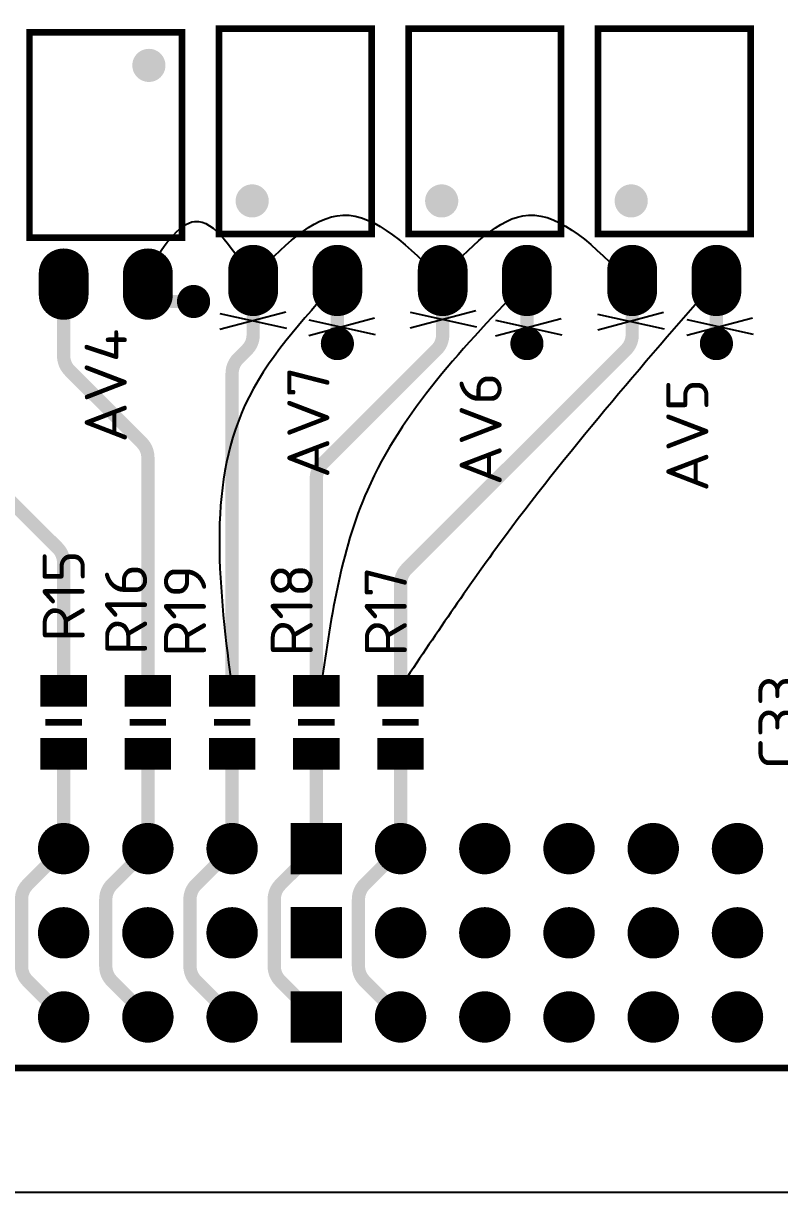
# Model space of a CAD drawing. Header units: millimetres. Extents: x 370 to 969, y -3056 to -2888.
# Drawn here: x 767.98 to 790.78, y -3056 to -3020.72 of the extents above; entities that cross this region are included whole.
import ezdxf
from ezdxf.enums import TextEntityAlignment as Align

# ---------------------------------------------------------------- set-up
doc = ezdxf.new("R2010")
doc.units = ezdxf.units.MM
doc.layers.add('UPDATE', color=7, linetype='Continuous')
doc.styles.get("Standard").update_dxf_attribs({"font": 'txt.shx'})

msp = doc.modelspace()

# ---------------------------------------------------------------- linework, layer by layer
at = {"layer": 'UPDATE'}
for p, q in [((773.903, -3029.473), (775.907, -3029.916)), ((775.886, -3029.429), (773.904, -3029.956)), ((776.581, -3029.661), (778.585, -3030.105)), ((778.564, -3029.617), (776.582, -3030.144)), ((779.636, -3029.435), (781.64, -3029.878)), ((781.619, -3029.391), (779.637, -3029.918)), ((782.209, -3029.677), (784.212, -3030.12)), ((784.191, -3029.633), (782.21, -3030.16)), ((785.293, -3029.49), (787.296, -3029.934)), ((787.275, -3029.446), (785.294, -3029.973)), ((787.983, -3029.654), (789.986, -3030.098)), ((789.965, -3029.61), (787.984, -3030.137))]:
    msp.add_line(p, q, dxfattribs=at)
at = {"layer": 'UPDATE', "color": 9}
msp.add_lwpolyline([(969, -3056), (735.75, -3056), (735.75, -2896), (969, -2896)], close=True, dxfattribs=at)
for points, const_width in [([(768.16, -3020.985), (772.76, -3020.985), (772.76, -3027.185), (768.16, -3027.185), (768.16, -3020.985)], 0.2), ([(778.475, -3027.075), (773.875, -3027.075), (773.875, -3020.875), (778.475, -3020.875), (778.475, -3027.075)], 0.2), ([(784.19, -3027.075), (779.59, -3027.075), (779.59, -3020.875), (784.19, -3020.875), (784.19, -3027.075)], 0.2), ([(789.905, -3027.075), (785.305, -3027.075), (785.305, -3020.875), (789.905, -3020.875), (789.905, -3027.075)], 0.2), ([(769.07, -3029.548), (769.07, -3027.622)], 0.2), ([(769.27, -3029.555), (769.27, -3027.615)], 0.2), ([(769.47, -3029.496), (769.47, -3027.674)], 0.2), ([(771.47, -3029.505), (771.47, -3027.665)], 0.2), ([(771.67, -3029.557), (771.67, -3027.613)], 0.2), ([(771.87, -3029.544), (771.87, -3027.626)], 0.2), ([(774.47, -3029.282), (774.47, -3027.668)], 0.2), ([(774.67, -3029.406), (774.67, -3027.544)], 0.2), ([(774.87, -3029.449), (774.87, -3027.501)], 0.2), ([(775.07, -3029.428), (775.07, -3027.522)], 0.2), ([(775.27, -3029.337), (775.27, -3027.613)], 0.2), ([(777.07, -3029.33), (777.07, -3027.62)], 0.2), ([(777.27, -3029.425), (777.27, -3027.525)], 0.2), ([(777.47, -3029.449), (777.47, -3027.501)], 0.2), ([(777.67, -3029.409), (777.67, -3027.541)], 0.2), ([(777.87, -3029.291), (777.87, -3027.659)], 0.2), ([(780.27, -3029.347), (780.27, -3027.603)], 0.2), ([(780.47, -3029.432), (780.47, -3027.518)], 0.2), ([(780.67, -3029.448), (780.67, -3027.502)], 0.2), ([(780.87, -3029.4), (780.87, -3027.55)], 0.2), ([(781.07, -3029.269), (781.07, -3027.681)], 0.2), ([(782.87, -3029.381), (782.87, -3027.569)], 0.2), ([(783.07, -3029.443), (783.07, -3027.507)], 0.2), ([(783.27, -3029.44), (783.27, -3027.51)], 0.2), ([(783.47, -3029.371), (783.47, -3027.579)], 0.2), ([(786.07, -3029.393), (786.07, -3027.557)], 0.2), ([(786.27, -3029.446), (786.27, -3027.504)], 0.2), ([(786.47, -3029.435), (786.47, -3027.515)], 0.2), ([(786.67, -3029.357), (786.67, -3027.593)], 0.2), ([(788.47, -3029.308), (788.47, -3027.642)], 0.2), ([(788.67, -3029.416), (788.67, -3027.534)], 0.2), ([(788.87, -3029.449), (788.87, -3027.501)], 0.2), ([(789.07, -3029.42), (789.07, -3027.53)], 0.2), ([(789.27, -3029.316), (789.27, -3027.634)], 0.2), ([(768.67, -3029.3), (768.67, -3027.87)], 0.2), ([(768.87, -3029.475), (768.87, -3027.695)], 0.2), ([(769.67, -3029.348), (769.67, -3027.822)], 0.2), ([(771.27, -3029.369), (771.27, -3027.801)], 0.2), ([(772.07, -3029.463), (772.07, -3027.707)], 0.2), ([(772.27, -3029.271), (772.27, -3027.899)], 0.2), ([(774.27, -3028.938), (774.27, -3028.012)], 0.2), ([(775.47, -3029.121), (775.47, -3027.829)], 0.2), ([(776.87, -3029.103), (776.87, -3027.847)], 0.2), ([(778.07, -3028.978), (778.07, -3027.972)], 0.2), ([(780.07, -3029.146), (780.07, -3027.804)], 0.2), ([(782.67, -3029.227), (782.67, -3027.723)], 0.2), ([(783.67, -3029.202), (783.67, -3027.748)], 0.2), ([(785.87, -3029.254), (785.87, -3027.696)], 0.2), ([(786.87, -3029.169), (786.87, -3027.781)], 0.2), ([(788.27, -3029.037), (788.27, -3027.913)], 0.2), ([(789.47, -3029.061), (789.47, -3027.889)], 0.2), ([(777.445, -3028.475), (777.445, -3030.38)], 0.4), ([(781.27, -3028.8), (781.27, -3028.15)], 0.2), ([(783.16, -3028.475), (783.16, -3030.38)], 0.4), ([(788.875, -3028.475), (788.875, -3030.38)], 0.4), ([(773.07, -3029.508), (773.07, -3028.712)], 0.2), ([(773.27, -3029.475), (773.27, -3028.745)], 0.2), ([(772.87, -3029.432), (772.87, -3028.788)], 0.2), ([(773.47, -3029.278), (773.47, -3028.942)], 0.2), ([(777.27, -3030.739), (777.27, -3030.021)], 0.2), ([(777.47, -3030.779), (777.47, -3029.981)], 0.2), ([(777.67, -3030.71), (777.67, -3030.05)], 0.2), ([(782.87, -3030.655), (782.87, -3030.105)], 0.2), ([(783.07, -3030.769), (783.07, -3029.991)], 0.2), ([(783.27, -3030.764), (783.27, -3029.996)], 0.2), ([(783.47, -3030.632), (783.47, -3030.128)], 0.2), ([(788.67, -3030.723), (788.67, -3030.037)], 0.2), ([(788.87, -3030.779), (788.87, -3029.981)], 0.2), ([(789.07, -3030.729), (789.07, -3030.031)], 0.2), ([(777.07, -3030.519), (777.07, -3030.241)], 0.2), ([(789.27, -3030.443), (789.27, -3030.317)], 0.2), ([(768.67, -3041.235), (768.67, -3040.485)], 0.2), ([(768.87, -3041.235), (768.87, -3040.485)], 0.2), ([(769.07, -3041.235), (769.07, -3040.485)], 0.2), ([(769.27, -3041.235), (769.27, -3040.485)], 0.2), ([(769.47, -3041.235), (769.47, -3040.485)], 0.2), ([(769.67, -3041.235), (769.67, -3040.485)], 0.2), ([(771.27, -3041.235), (771.27, -3040.485)], 0.2), ([(771.47, -3041.235), (771.47, -3040.485)], 0.2), ([(771.67, -3041.235), (771.67, -3040.485)], 0.2), ([(771.87, -3041.235), (771.87, -3040.485)], 0.2), ([(772.07, -3041.235), (772.07, -3040.485)], 0.2), ([(772.27, -3041.235), (772.27, -3040.485)], 0.2), ([(773.67, -3041.235), (773.67, -3040.485)], 0.2), ([(773.87, -3041.235), (773.87, -3040.485)], 0.2), ([(774.07, -3041.235), (774.07, -3040.485)], 0.2), ([(774.27, -3041.235), (774.27, -3040.485)], 0.2), ([(774.47, -3041.235), (774.47, -3040.485)], 0.2), ([(774.67, -3041.235), (774.67, -3040.485)], 0.2), ([(774.87, -3041.235), (774.87, -3040.485)], 0.2), ([(776.27, -3041.235), (776.27, -3040.485)], 0.2), ([(776.47, -3041.235), (776.47, -3040.485)], 0.2), ([(776.67, -3041.235), (776.67, -3040.485)], 0.2), ([(776.87, -3041.235), (776.87, -3040.485)], 0.2), ([(777.07, -3041.235), (777.07, -3040.485)], 0.2), ([(777.27, -3041.235), (777.27, -3040.485)], 0.2), ([(778.87, -3041.235), (778.87, -3040.485)], 0.2), ([(779.07, -3041.235), (779.07, -3040.485)], 0.2), ([(779.27, -3041.235), (779.27, -3040.485)], 0.2), ([(779.47, -3041.235), (779.47, -3040.485)], 0.2), ([(779.67, -3041.235), (779.67, -3040.485)], 0.2), ([(779.87, -3041.235), (779.87, -3040.485)], 0.2), ([(768.64, -3041.81), (769.74, -3041.81)], 0.2), ([(771.18, -3041.81), (772.28, -3041.81)], 0.2), ([(774.82, -3041.81), (773.72, -3041.81)], 0.2), ([(777.36, -3041.81), (776.26, -3041.81)], 0.2), ([(779.9, -3041.81), (778.8, -3041.81)], 0.2), ([(768.67, -3043.135), (768.67, -3042.385)], 0.2), ([(768.87, -3043.135), (768.87, -3042.385)], 0.2), ([(769.07, -3043.135), (769.07, -3042.385)], 0.2), ([(769.27, -3043.135), (769.27, -3042.385)], 0.2), ([(769.47, -3043.135), (769.47, -3042.385)], 0.2), ([(769.67, -3043.135), (769.67, -3042.385)], 0.2), ([(771.27, -3043.135), (771.27, -3042.385)], 0.2), ([(771.47, -3043.135), (771.47, -3042.385)], 0.2), ([(771.67, -3043.135), (771.67, -3042.385)], 0.2), ([(771.87, -3043.135), (771.87, -3042.385)], 0.2), ([(772.07, -3043.135), (772.07, -3042.385)], 0.2), ([(772.27, -3043.135), (772.27, -3042.385)], 0.2), ([(773.67, -3043.135), (773.67, -3042.385)], 0.2), ([(773.87, -3043.135), (773.87, -3042.385)], 0.2), ([(774.07, -3043.135), (774.07, -3042.385)], 0.2), ([(774.27, -3043.135), (774.27, -3042.385)], 0.2), ([(774.47, -3043.135), (774.47, -3042.385)], 0.2), ([(774.67, -3043.135), (774.67, -3042.385)], 0.2), ([(774.87, -3043.135), (774.87, -3042.385)], 0.2), ([(776.27, -3043.135), (776.27, -3042.385)], 0.2), ([(776.47, -3043.135), (776.47, -3042.385)], 0.2), ([(776.67, -3043.135), (776.67, -3042.385)], 0.2), ([(776.87, -3043.135), (776.87, -3042.385)], 0.2), ([(777.07, -3043.135), (777.07, -3042.385)], 0.2), ([(777.27, -3043.135), (777.27, -3042.385)], 0.2), ([(778.87, -3043.135), (778.87, -3042.385)], 0.2), ([(779.07, -3043.135), (779.07, -3042.385)], 0.2), ([(779.27, -3043.135), (779.27, -3042.385)], 0.2), ([(779.47, -3043.135), (779.47, -3042.385)], 0.2), ([(779.67, -3043.135), (779.67, -3042.385)], 0.2), ([(779.87, -3043.135), (779.87, -3042.385)], 0.2), ([(769.19, -3042.76), (769.19, -3045.62)], 0.4), ([(771.73, -3042.76), (771.73, -3045.62)], 0.4), ([(774.27, -3042.76), (774.27, -3045.62)], 0.4), ([(776.81, -3042.76), (776.81, -3045.62)], 0.4), ([(779.35, -3042.76), (779.35, -3045.62)], 0.4), ([(769.07, -3046.284), (769.07, -3044.956)], 0.2), ([(769.27, -3046.29), (769.27, -3044.95)], 0.2), ([(771.67, -3046.292), (771.67, -3044.948)], 0.2), ([(771.87, -3046.28), (771.87, -3044.96)], 0.2), ([(774.07, -3046.264), (774.07, -3044.976)], 0.2), ([(774.27, -3046.295), (774.27, -3044.945)], 0.2), ([(774.47, -3046.264), (774.47, -3044.976)], 0.2), ([(776.27, -3046.295), (776.27, -3044.945)], 0.2), ([(776.47, -3046.295), (776.47, -3044.945)], 0.2), ([(776.67, -3046.295), (776.67, -3044.945)], 0.2), ([(776.87, -3046.295), (776.87, -3044.945)], 0.2), ([(777.07, -3046.295), (777.07, -3044.945)], 0.2), ([(777.27, -3046.295), (777.27, -3044.945)], 0.2), ([(777.47, -3046.295), (777.47, -3044.945)], 0.2), ([(779.27, -3046.29), (779.27, -3044.95)], 0.2), ([(779.47, -3046.284), (779.47, -3044.956)], 0.2), ([(781.87, -3046.294), (781.87, -3044.946)], 0.2), ([(782.07, -3046.27), (782.07, -3044.97)], 0.2), ([(784.27, -3046.275), (784.27, -3044.965)], 0.2), ([(784.47, -3046.293), (784.47, -3044.947)], 0.2), ([(786.87, -3046.287), (786.87, -3044.953)], 0.2), ([(787.07, -3046.287), (787.07, -3044.953)], 0.2), ([(789.47, -3046.293), (789.47, -3044.947)], 0.2), ([(789.67, -3046.275), (789.67, -3044.965)], 0.2), ([(768.67, -3046.05), (768.67, -3045.19)], 0.2), ([(768.87, -3046.214), (768.87, -3045.026)], 0.2), ([(769.47, -3046.234), (769.47, -3045.006)], 0.2), ([(769.67, -3046.094), (769.67, -3045.146)], 0.2), ([(771.27, -3046.113), (771.27, -3045.127)], 0.2), ([(771.47, -3046.242), (771.47, -3044.998)], 0.2), ([(772.07, -3046.203), (772.07, -3045.037)], 0.2), ([(772.27, -3046.025), (772.27, -3045.215)], 0.2), ([(773.67, -3045.929), (773.67, -3045.311)], 0.2), ([(773.87, -3046.163), (773.87, -3045.077)], 0.2), ([(774.67, -3046.163), (774.67, -3045.077)], 0.2), ([(774.87, -3045.929), (774.87, -3045.311)], 0.2), ([(778.87, -3046.094), (778.87, -3045.146)], 0.2), ([(779.07, -3046.234), (779.07, -3045.006)], 0.2), ([(779.67, -3046.214), (779.67, -3045.026)], 0.2), ([(779.87, -3046.05), (779.87, -3045.19)], 0.2), ([(781.47, -3046.148), (781.47, -3045.092)], 0.2), ([(781.67, -3046.258), (781.67, -3044.982)], 0.2), ([(782.27, -3046.177), (782.27, -3045.063)], 0.2), ([(782.47, -3045.965), (782.47, -3045.275)], 0.2), ([(783.87, -3045.996), (783.87, -3045.244)], 0.2), ([(784.07, -3046.19), (784.07, -3045.05)], 0.2), ([(784.67, -3046.25), (784.67, -3044.99)], 0.2), ([(784.87, -3046.131), (784.87, -3045.109)], 0.2), ([(786.47, -3046.073), (786.47, -3045.167)], 0.2), ([(786.67, -3046.224), (786.67, -3045.016)], 0.2), ([(787.27, -3046.224), (787.27, -3045.016)], 0.2), ([(787.47, -3046.073), (787.47, -3045.167)], 0.2), ([(789.07, -3046.131), (789.07, -3045.109)], 0.2), ([(789.27, -3046.25), (789.27, -3044.99)], 0.2), ([(789.87, -3046.19), (789.87, -3045.05)], 0.2), ([(790.07, -3045.996), (790.07, -3045.244)], 0.2), ([(771.07, -3045.761), (771.07, -3045.479)], 0.2), ([(781.27, -3045.886), (781.27, -3045.354)], 0.2), ([(785.07, -3045.834), (785.07, -3045.406)], 0.2), ([(788.87, -3045.834), (788.87, -3045.406)], 0.2), ([(768.67, -3048.59), (768.67, -3047.73)], 0.2), ([(768.87, -3048.754), (768.87, -3047.566)], 0.2), ([(769.07, -3048.824), (769.07, -3047.496)], 0.2), ([(769.27, -3048.83), (769.27, -3047.49)], 0.2), ([(769.47, -3048.774), (769.47, -3047.546)], 0.2), ([(769.67, -3048.634), (769.67, -3047.686)], 0.2), ([(771.27, -3048.653), (771.27, -3047.667)], 0.2), ([(771.47, -3048.782), (771.47, -3047.538)], 0.2), ([(771.67, -3048.832), (771.67, -3047.488)], 0.2), ([(771.87, -3048.82), (771.87, -3047.5)], 0.2), ([(772.07, -3048.743), (772.07, -3047.577)], 0.2), ([(772.27, -3048.565), (772.27, -3047.755)], 0.2), ([(773.87, -3048.703), (773.87, -3047.617)], 0.2), ([(774.07, -3048.804), (774.07, -3047.516)], 0.2), ([(774.27, -3048.835), (774.27, -3047.485)], 0.2), ([(774.47, -3048.804), (774.47, -3047.516)], 0.2), ([(774.67, -3048.703), (774.67, -3047.617)], 0.2), ([(776.27, -3048.835), (776.27, -3047.485)], 0.2), ([(776.47, -3048.835), (776.47, -3047.485)], 0.2), ([(776.67, -3048.835), (776.67, -3047.485)], 0.2), ([(776.87, -3048.835), (776.87, -3047.485)], 0.2), ([(777.07, -3048.835), (777.07, -3047.485)], 0.2), ([(777.27, -3048.835), (777.27, -3047.485)], 0.2), ([(777.47, -3048.835), (777.47, -3047.485)], 0.2), ([(778.87, -3048.634), (778.87, -3047.686)], 0.2), ([(779.07, -3048.774), (779.07, -3047.546)], 0.2), ([(779.27, -3048.83), (779.27, -3047.49)], 0.2), ([(779.47, -3048.824), (779.47, -3047.496)], 0.2), ([(779.67, -3048.754), (779.67, -3047.566)], 0.2), ([(779.87, -3048.59), (779.87, -3047.73)], 0.2), ([(781.47, -3048.688), (781.47, -3047.632)], 0.2), ([(781.67, -3048.798), (781.67, -3047.522)], 0.2), ([(781.87, -3048.834), (781.87, -3047.486)], 0.2), ([(782.07, -3048.81), (782.07, -3047.51)], 0.2), ([(782.27, -3048.717), (782.27, -3047.603)], 0.2), ([(783.87, -3048.536), (783.87, -3047.784)], 0.2), ([(784.07, -3048.73), (784.07, -3047.59)], 0.2), ([(784.27, -3048.815), (784.27, -3047.505)], 0.2), ([(784.47, -3048.833), (784.47, -3047.487)], 0.2), ([(784.67, -3048.79), (784.67, -3047.53)], 0.2), ([(784.87, -3048.671), (784.87, -3047.649)], 0.2), ([(786.47, -3048.613), (786.47, -3047.707)], 0.2), ([(786.67, -3048.764), (786.67, -3047.556)], 0.2), ([(786.87, -3048.827), (786.87, -3047.493)], 0.2), ([(787.07, -3048.827), (787.07, -3047.493)], 0.2), ([(787.27, -3048.764), (787.27, -3047.556)], 0.2), ([(787.47, -3048.613), (787.47, -3047.707)], 0.2), ([(789.07, -3048.671), (789.07, -3047.649)], 0.2), ([(789.27, -3048.79), (789.27, -3047.53)], 0.2), ([(789.47, -3048.833), (789.47, -3047.487)], 0.2), ([(789.67, -3048.815), (789.67, -3047.505)], 0.2), ([(789.87, -3048.73), (789.87, -3047.59)], 0.2), ([(790.07, -3048.536), (790.07, -3047.784)], 0.2), ([(771.07, -3048.301), (771.07, -3048.019)], 0.2), ([(773.67, -3048.469), (773.67, -3047.851)], 0.2), ([(774.87, -3048.469), (774.87, -3047.851)], 0.2), ([(781.27, -3048.426), (781.27, -3047.894)], 0.2), ([(782.47, -3048.505), (782.47, -3047.815)], 0.2), ([(785.07, -3048.374), (785.07, -3047.946)], 0.2), ([(788.87, -3048.374), (788.87, -3047.946)], 0.2), ([(738.25, -3055.24), (738.25, -3050.24), (742.25, -3050.24), (744.25, -3052.24), (827.25, -3052.24), (829.25, -3050.24), (833.25, -3050.24), (833.25, -3055.24)], 0.2), ([(768.67, -3051.13), (768.67, -3050.27)], 0.2), ([(768.87, -3051.294), (768.87, -3050.106)], 0.2), ([(769.07, -3051.364), (769.07, -3050.036)], 0.2), ([(769.27, -3051.37), (769.27, -3050.03)], 0.2), ([(769.47, -3051.314), (769.47, -3050.086)], 0.2), ([(769.67, -3051.174), (769.67, -3050.226)], 0.2), ([(771.27, -3051.193), (771.27, -3050.207)], 0.2), ([(771.47, -3051.322), (771.47, -3050.078)], 0.2), ([(771.67, -3051.372), (771.67, -3050.028)], 0.2), ([(771.87, -3051.36), (771.87, -3050.04)], 0.2), ([(772.07, -3051.283), (772.07, -3050.117)], 0.2), ([(773.87, -3051.243), (773.87, -3050.157)], 0.2), ([(774.07, -3051.344), (774.07, -3050.056)], 0.2), ([(774.27, -3051.375), (774.27, -3050.025)], 0.2), ([(774.47, -3051.344), (774.47, -3050.056)], 0.2), ([(774.67, -3051.243), (774.67, -3050.157)], 0.2), ([(776.27, -3051.375), (776.27, -3050.025)], 0.2), ([(776.47, -3051.375), (776.47, -3050.025)], 0.2), ([(776.67, -3051.375), (776.67, -3050.025)], 0.2), ([(776.87, -3051.375), (776.87, -3050.025)], 0.2), ([(777.07, -3051.375), (777.07, -3050.025)], 0.2), ([(777.27, -3051.375), (777.27, -3050.025)], 0.2), ([(777.47, -3051.375), (777.47, -3050.025)], 0.2), ([(778.87, -3051.174), (778.87, -3050.226)], 0.2), ([(779.07, -3051.314), (779.07, -3050.086)], 0.2), ([(779.27, -3051.37), (779.27, -3050.03)], 0.2), ([(779.47, -3051.364), (779.47, -3050.036)], 0.2), ([(779.67, -3051.294), (779.67, -3050.106)], 0.2), ([(779.87, -3051.13), (779.87, -3050.27)], 0.2), ([(781.47, -3051.228), (781.47, -3050.172)], 0.2), ([(781.67, -3051.338), (781.67, -3050.062)], 0.2), ([(781.87, -3051.374), (781.87, -3050.026)], 0.2), ([(782.07, -3051.35), (782.07, -3050.05)], 0.2), ([(782.27, -3051.257), (782.27, -3050.143)], 0.2), ([(784.07, -3051.27), (784.07, -3050.13)], 0.2), ([(784.27, -3051.355), (784.27, -3050.045)], 0.2), ([(784.47, -3051.373), (784.47, -3050.027)], 0.2), ([(784.67, -3051.33), (784.67, -3050.07)], 0.2), ([(784.87, -3051.211), (784.87, -3050.189)], 0.2), ([(786.47, -3051.153), (786.47, -3050.247)], 0.2), ([(786.67, -3051.304), (786.67, -3050.096)], 0.2), ([(786.87, -3051.367), (786.87, -3050.033)], 0.2), ([(787.07, -3051.367), (787.07, -3050.033)], 0.2), ([(787.27, -3051.304), (787.27, -3050.096)], 0.2), ([(787.47, -3051.153), (787.47, -3050.247)], 0.2), ([(789.07, -3051.211), (789.07, -3050.189)], 0.2), ([(789.27, -3051.33), (789.27, -3050.07)], 0.2), ([(789.47, -3051.373), (789.47, -3050.027)], 0.2), ([(789.67, -3051.355), (789.67, -3050.045)], 0.2), ([(789.87, -3051.27), (789.87, -3050.13)], 0.2), ([(771.07, -3050.841), (771.07, -3050.559)], 0.2), ([(772.27, -3051.105), (772.27, -3050.295)], 0.2), ([(773.67, -3051.009), (773.67, -3050.391)], 0.2), ([(774.87, -3051.009), (774.87, -3050.391)], 0.2), ([(781.27, -3050.966), (781.27, -3050.434)], 0.2), ([(782.47, -3051.045), (782.47, -3050.355)], 0.2), ([(783.87, -3051.076), (783.87, -3050.324)], 0.2), ([(785.07, -3050.914), (785.07, -3050.486)], 0.2), ([(788.87, -3050.914), (788.87, -3050.486)], 0.2), ([(790.07, -3051.076), (790.07, -3050.324)], 0.2)]:
    msp.add_lwpolyline(points, dxfattribs=dict(at, const_width=const_width))
for points, const_width in [([(771.76, -3021.735, 1), (771.76, -3022.235, 1), (771.76, -3021.735)], 0.5), ([(774.875, -3025.825, 1), (774.875, -3026.325, 1), (774.875, -3025.825)], 0.5), ([(780.59, -3025.825, 1), (780.59, -3026.325, 1), (780.59, -3025.825)], 0.5), ([(786.305, -3025.825, 1), (786.305, -3026.325, 1), (786.305, -3025.825)], 0.5), ([(774.905, -3028.475), (774.905, -3030.117, -0.198909), (774.719, -3030.566), (774.456, -3030.829, 0.198909), (774.27, -3031.278), (774.27, -3040.86)], 0.4), ([(780.62, -3028.475), (780.62, -3030.117, -0.198909), (780.434, -3030.566), (776.996, -3034.004, 0.198909), (776.81, -3034.453), (776.81, -3040.86)], 0.4), ([(786.335, -3028.475), (786.335, -3030.117, -0.198909), (786.149, -3030.566), (779.536, -3037.179, 0.198909), (779.35, -3037.628), (779.35, -3040.86)], 0.4), ([(763.475, -3028.585), (763.475, -3030.752, 0.198909), (763.661, -3031.201), (769.004, -3036.544, -0.198909), (769.19, -3036.993), (769.19, -3040.86)], 0.4), ([(769.19, -3028.585), (769.19, -3030.752, 0.198909), (769.376, -3031.201), (771.544, -3033.369, -0.198909), (771.73, -3033.818), (771.73, -3040.86)], 0.4), ([(773.107, -3029.11), (772.518, -3029.11, -0.198909), (772.069, -3028.924), (771.73, -3028.585)], 0.4), ([(769.19, -3050.7), (768.106, -3049.616, -0.198909), (767.92, -3049.167), (767.92, -3047.153, -0.198909), (768.106, -3046.704), (769.19, -3045.62)], 0.4), ([(771.73, -3050.7), (770.646, -3049.616, -0.198909), (770.46, -3049.167), (770.46, -3047.153, -0.198909), (770.646, -3046.704), (771.73, -3045.62)], 0.4), ([(774.27, -3050.7), (773.186, -3049.616, -0.198909), (773, -3049.167), (773, -3047.153, -0.198909), (773.186, -3046.704), (774.27, -3045.62)], 0.4), ([(776.81, -3050.7), (775.726, -3049.616, -0.198909), (775.54, -3049.167), (775.54, -3047.153, -0.198909), (775.726, -3046.704), (776.81, -3045.62)], 0.4), ([(779.35, -3050.7), (778.266, -3049.616, -0.198909), (778.08, -3049.167), (778.08, -3047.153, -0.198909), (778.266, -3046.704), (779.35, -3045.62)], 0.4)]:
    msp.add_lwpolyline(points, format="xyb", dxfattribs=dict(at, const_width=const_width))
at = {"layer": 'UPDATE', "color": 9, "const_width": 0.2}
for points in [[(769.84, -3028.91, -1), (768.54, -3028.91), (768.54, -3028.26, -1), (769.84, -3028.26)], [(772.38, -3028.91, -1), (771.08, -3028.91), (771.08, -3028.26, -1), (772.38, -3028.26)], [(775.555, -3028.8, -1), (774.255, -3028.8), (774.255, -3028.15, -1), (775.555, -3028.15)], [(778.095, -3028.8, -1), (776.795, -3028.8), (776.795, -3028.15, -1), (778.095, -3028.15)], [(781.27, -3028.8, -1), (779.97, -3028.8), (779.97, -3028.15, -1), (781.27, -3028.15)], [(783.81, -3028.8, -1), (782.51, -3028.8), (782.51, -3028.15, -1), (783.81, -3028.15)], [(786.985, -3028.8, -1), (785.685, -3028.8), (785.685, -3028.15, -1), (786.985, -3028.15)], [(789.525, -3028.8, -1), (788.225, -3028.8), (788.225, -3028.15, -1), (789.525, -3028.15)], [(773.507, -3029.11, 1), (772.707, -3029.11, 1)], [(777.845, -3030.38, 1), (777.045, -3030.38, 1)], [(783.56, -3030.38, 1), (782.76, -3030.38, 1)], [(789.275, -3030.38, 1), (788.475, -3030.38, 1)], [(769.865, -3045.62, 1), (768.515, -3045.62, 1)], [(772.405, -3045.62, 1), (771.055, -3045.62, 1)], [(774.945, -3045.62, 1), (773.595, -3045.62, 1)], [(780.025, -3045.62, 1), (778.675, -3045.62, 1)], [(782.565, -3045.62, 1), (781.215, -3045.62, 1)], [(785.105, -3045.62, 1), (783.755, -3045.62, 1)], [(787.645, -3045.62, 1), (786.295, -3045.62, 1)], [(790.185, -3045.62, 1), (788.835, -3045.62, 1)], [(769.865, -3048.16, 1), (768.515, -3048.16, 1)], [(772.405, -3048.16, 1), (771.055, -3048.16, 1)], [(774.945, -3048.16, 1), (773.595, -3048.16, 1)], [(780.025, -3048.16, 1), (778.675, -3048.16, 1)], [(782.565, -3048.16, 1), (781.215, -3048.16, 1)], [(785.105, -3048.16, 1), (783.755, -3048.16, 1)], [(787.645, -3048.16, 1), (786.295, -3048.16, 1)], [(790.185, -3048.16, 1), (788.835, -3048.16, 1)], [(769.865, -3050.7, 1), (768.515, -3050.7, 1)], [(772.405, -3050.7, 1), (771.055, -3050.7, 1)], [(774.945, -3050.7, 1), (773.595, -3050.7, 1)], [(780.025, -3050.7, 1), (778.675, -3050.7, 1)], [(782.565, -3050.7, 1), (781.215, -3050.7, 1)], [(785.105, -3050.7, 1), (783.755, -3050.7, 1)], [(787.645, -3050.7, 1), (786.295, -3050.7, 1)], [(790.185, -3050.7, 1), (788.835, -3050.7, 1)]]:
    msp.add_lwpolyline(points, format="xyb", close=True, dxfattribs=at)
for points in [[(769.79, -3041.235), (768.59, -3041.235), (768.59, -3040.485), (769.79, -3040.485)], [(772.33, -3041.235), (771.13, -3041.235), (771.13, -3040.485), (772.33, -3040.485)], [(774.87, -3041.235), (773.67, -3041.235), (773.67, -3040.485), (774.87, -3040.485)], [(777.41, -3041.235), (776.21, -3041.235), (776.21, -3040.485), (777.41, -3040.485)], [(779.95, -3041.235), (778.75, -3041.235), (778.75, -3040.485), (779.95, -3040.485)], [(769.79, -3043.135), (768.59, -3043.135), (768.59, -3042.385), (769.79, -3042.385)], [(772.33, -3043.135), (771.13, -3043.135), (771.13, -3042.385), (772.33, -3042.385)], [(774.87, -3043.135), (773.67, -3043.135), (773.67, -3042.385), (774.87, -3042.385)], [(777.41, -3043.135), (776.21, -3043.135), (776.21, -3042.385), (777.41, -3042.385)], [(779.95, -3043.135), (778.75, -3043.135), (778.75, -3042.385), (779.95, -3042.385)], [(777.485, -3046.295), (776.135, -3046.295), (776.135, -3044.945), (777.485, -3044.945)], [(777.485, -3048.835), (776.135, -3048.835), (776.135, -3047.485), (777.485, -3047.485)], [(777.485, -3051.375), (776.135, -3051.375), (776.135, -3050.025), (777.485, -3050.025)]]:
    msp.add_lwpolyline(points, close=True, dxfattribs=at)
at = {"layer": 'UPDATE'}
for points in [[(774.87, -3028.421), (777.609, -3026.503), (780.62, -3028.475)], [(780.565, -3028.421), (783.209, -3026.503), (786.22, -3028.475)], [(771.67, -3028.26), (773.15, -3026.694), (774.905, -3028.475)], [(777.47, -3028.475), (774.658, -3032.242), (774.27, -3040.86)], [(783.16, -3028.475), (778.348, -3034.801), (776.93, -3040.86)], [(788.87, -3028.475), (782.324, -3036.437), (779.27, -3040.86)]]:
    msp.add_spline(points, degree=3, dxfattribs=at)

# ---------------------------------------------------------------- texts
at = {"layer": 'UPDATE', "width": 1.019685}
for s, p in [('AV4', (771.095, -3031.65)), ('AV7', (777.203, -3032.754)), ('AV6', (782.398, -3032.956)), ('AV5', (788.633, -3033.147)), ('R15', (769.825, -3038)), ('R16', (771.707, -3038.403)), ('R19', (773.484, -3038.446)), ('R18', (776.702, -3038.425)), ('R17', (779.539, -3038.467)), ('C33', (791.415, -3041.81))]:
    msp.add_text(s, height=1.27, rotation=90, dxfattribs=at).set_placement(p, align=Align.CENTER)

doc.saveas('drawing.dxf')
